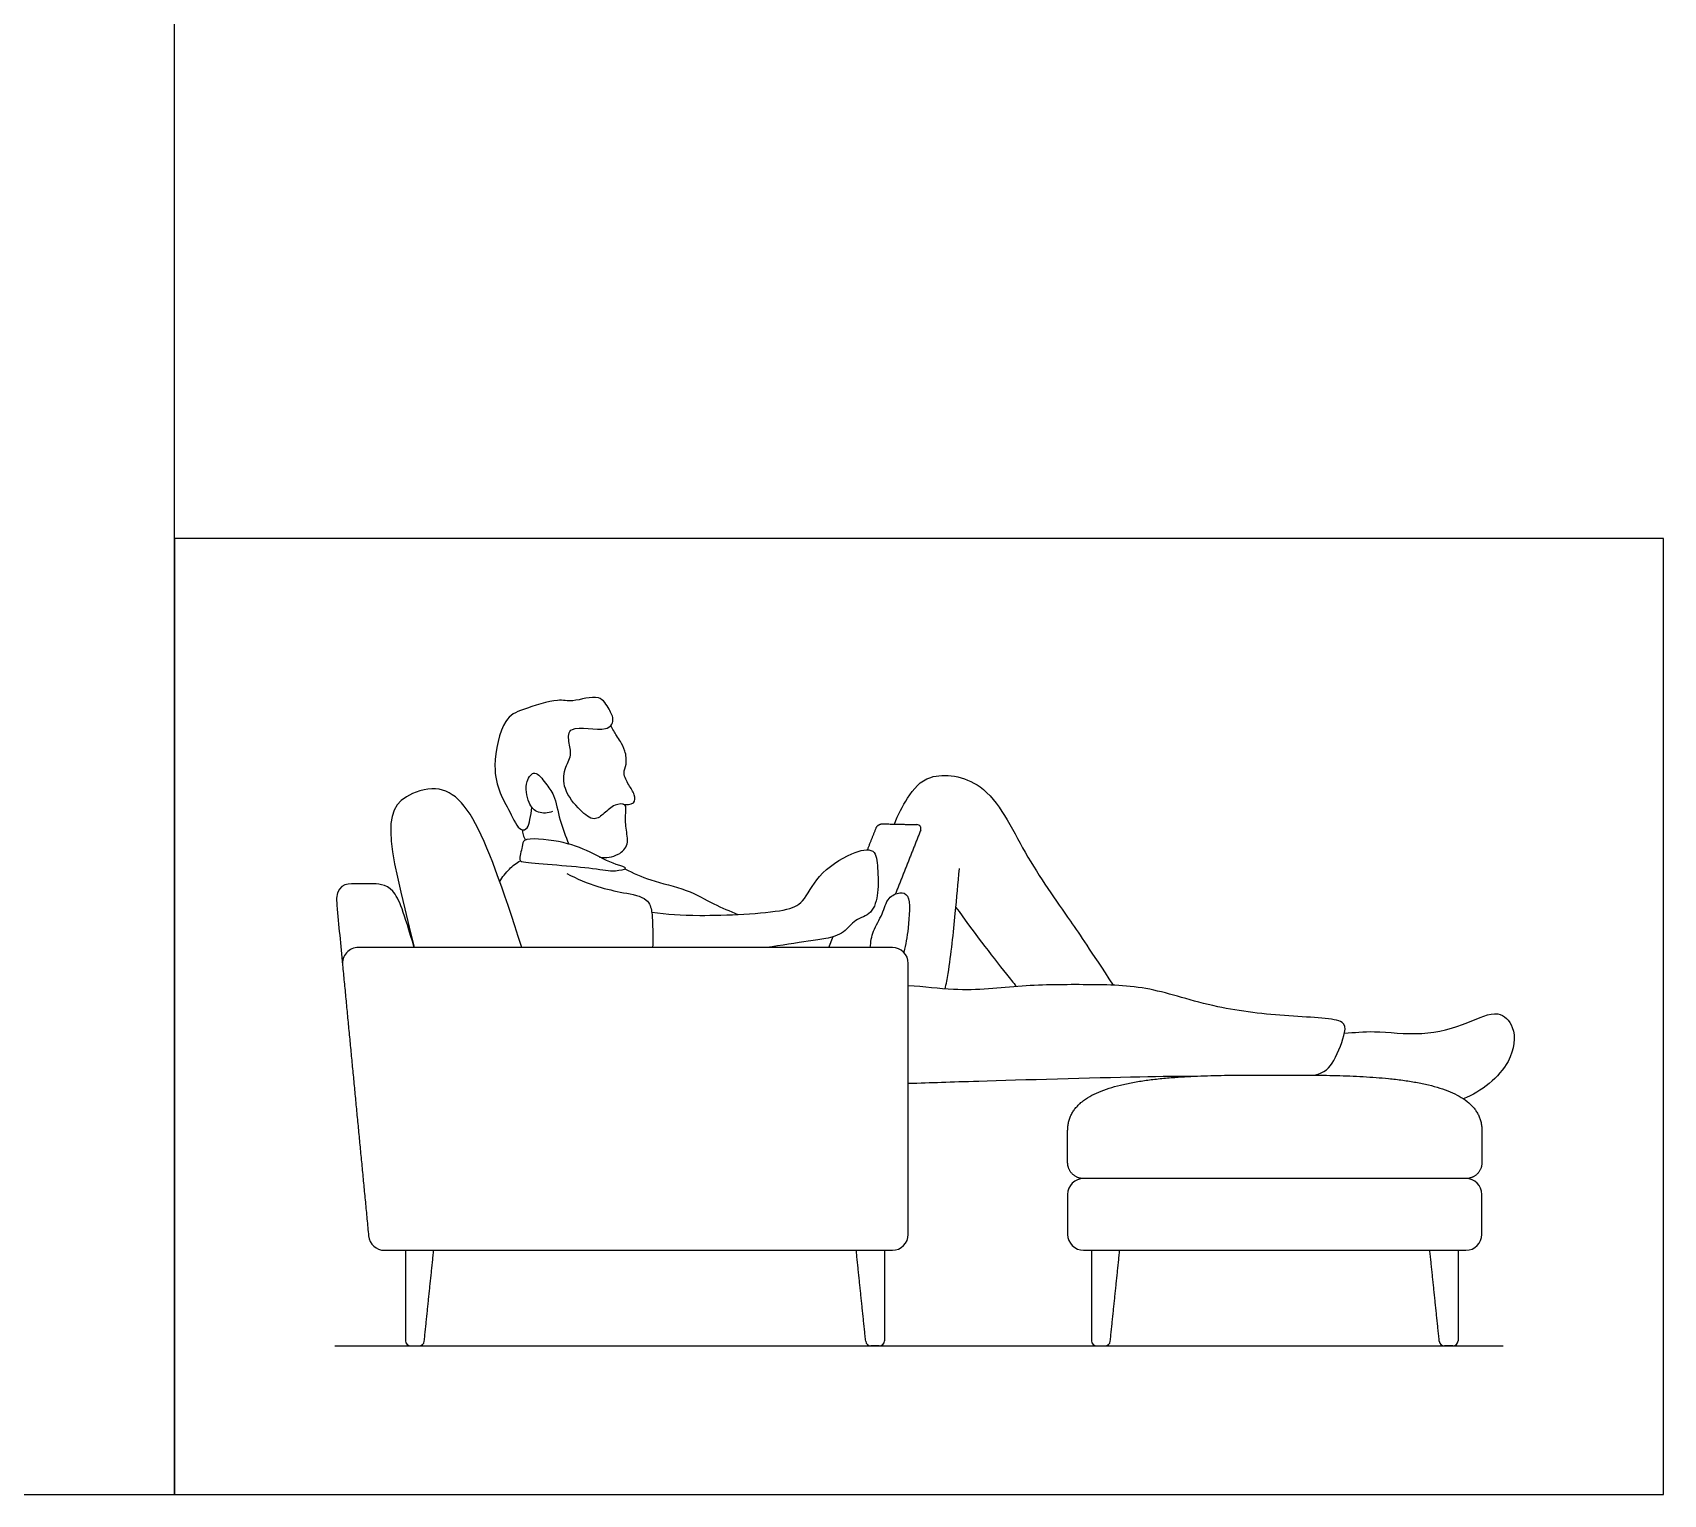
# Model space of a CAD drawing. Header units: millimetres. Extents: x 0.1 to 16.7, y -0.4 to 19.7.
# Drawn here: x 3.551 to 6.151, y 12.269 to 14.6 of the extents above; entities that cross this region are included whole.
import ezdxf

# ---------------------------------------------------------------- set-up
doc = ezdxf.new("R2010")
doc.units = ezdxf.units.MM
for name, color, linetype, true_color in [('AG-DIAGRAM', 7, 'Continuous', 0xfecc66), ('AG-FURNITURE', 7, 'Continuous', 0x66ccff), ('AG-PEOPLE', 7, 'Continuous', 0xfc6666), ('X-VPRT', 6, 'Continuous', 0xff00ff)]:
    doc.layers.add(name, color=color, linetype=linetype, true_color=true_color)

msp = doc.modelspace()

# ---------------------------------------------------------------- linework, layer by layer
at = {"layer": 'AG-DIAGRAM'}
msp.add_line((4.033, 12.506), (5.8958, 12.506), dxfattribs=at)
at = {"layer": 'AG-FURNITURE'}
for centre, radius, start, end in [((4.0707, 13.1156), 0.0254, 90, 185.5), ((4.922, 13.1156), 0.0254, 0, 90), ((5.2268, 12.7473), 0.0254, 90, 180), ((5.8364, 12.7473), 0.0254, 0, 90), ((4.1123, 12.6838), 0.0254, 185.5, 270), ((4.922, 12.6838), 0.0254, 270, 0), ((5.2268, 12.6838), 0.0254, 180, 270), ((5.8364, 12.6838), 0.0254, 270, 0), ((4.1541, 12.5142), 0.00824, 180, 270), ((4.1675, 12.5142), 0.00824, 270, 354.0571), ((4.8877, 12.5142), 0.00824, 185.9429, 270), ((4.9011, 12.5142), 0.00824, 270, 0), ((5.2477, 12.5142), 0.00824, 180, 270), ((5.2611, 12.5142), 0.00824, 270, 354.0571), ((5.8021, 12.5142), 0.00824, 185.9429, 270), ((5.8155, 12.5142), 0.00824, 270, 0)]:
    msp.add_arc(centre, radius, start, end, dxfattribs=at)
for points, knots in [([(4.3314, 13.141), (4.2688, 13.3333), (4.2396, 13.4121), (4.1689, 13.3907), (4.1013, 13.37), (4.1149, 13.3213), (4.1599, 13.141)], [-1.051115, -1.051115, -1.051115, -1.051115, 0.092872, 0.092872, 0.092872, 1.100489, 1.100489, 1.100489, 1.100489]), ([(4.1599, 13.141), (4.143, 13.1968), (4.1288, 13.2426), (4.0862, 13.2426), (4.0716, 13.2426), (4.033, 13.2426), (4.0363, 13.2083), (4.0394, 13.1765), (4.0424, 13.1448), (4.0455, 13.1131)], [0.0037478, 0.0037478, 0.0037478, 0.0037478, 0.1850645, 0.370129, 0.5551935, 0.740258, 0.740258, 0.740258, 0.9863857, 0.9863857, 0.9863857, 0.9863857])]:
    msp.add_open_spline(points, degree=3, knots=knots, dxfattribs=at)
for points in [[(4.922, 13.141), (4.4964, 13.141), (4.0707, 13.141)], [(4.0455, 13.1131), (4.0662, 12.8972), (4.087, 12.6813)], [(4.9474, 12.6838), (4.9474, 12.8997), (4.9474, 13.1156)], [(5.8364, 12.7727), (5.5316, 12.7727), (5.2268, 12.7727)], [(5.2014, 12.7473), (5.2014, 12.7155), (5.2014, 12.6838)], [(5.8618, 12.6838), (5.8618, 12.7155), (5.8618, 12.7473)], [(4.1123, 12.6584), (4.5172, 12.6584), (4.922, 12.6584)], [(4.1459, 12.6584), (4.1459, 12.5863), (4.1459, 12.5142)], [(4.1757, 12.5133), (4.1832, 12.5858), (4.1908, 12.6584)], [(4.8795, 12.5133), (4.8719, 12.5858), (4.8644, 12.6584)], [(4.9093, 12.6584), (4.9093, 12.5863), (4.9093, 12.5142)], [(5.2268, 12.6584), (5.5316, 12.6584), (5.8364, 12.6584)], [(5.2395, 12.6584), (5.2395, 12.5863), (5.2395, 12.5142)], [(5.2693, 12.5133), (5.2769, 12.5858), (5.2844, 12.6584)], [(5.7939, 12.5133), (5.7863, 12.5858), (5.7788, 12.6584)], [(5.8237, 12.6584), (5.8237, 12.5863), (5.8237, 12.5142)], [(4.1541, 12.506), (4.1608, 12.506), (4.1675, 12.506)], [(4.9011, 12.506), (4.8944, 12.506), (4.8877, 12.506)], [(5.2477, 12.506), (5.2544, 12.506), (5.2611, 12.506)], [(5.8155, 12.506), (5.8088, 12.506), (5.8021, 12.506)]]:
    msp.add_open_spline(points, degree=2, dxfattribs=at)
msp.add_rational_spline([(5.2014, 12.8491), (5.2014, 12.8321), (5.2014, 12.8151), (5.2014, 12.7981), (5.2014, 12.7832), (5.2119, 12.7727), (5.2268, 12.7727), (5.3284, 12.7727), (5.43, 12.7727), (5.5316, 12.7727), (5.6332, 12.7727), (5.7348, 12.7727), (5.8364, 12.7727), (5.8513, 12.7727), (5.8618, 12.7832), (5.8618, 12.7981), (5.8618, 12.8151), (5.8618, 12.8321), (5.8618, 12.8491), (5.8618, 12.9378), (5.684, 12.9378), (5.5316, 12.9378), (5.3792, 12.9378), (5.2014, 12.9378), (5.2014, 12.8491)], [1, 1, 1, 1, 0.804737854124, 0.804737854124, 1, 1, 1, 1, 1, 1, 1, 0.804737854124, 0.804737854124, 1, 1, 1, 1, 1, 1, 1, 1, 1, 1], degree=3, knots=[-5.054409, -5.054409, -5.054409, -5.054409, -4.886799, -4.886799, -4.886799, -4.7559, -4.7559, -4.7559, -3.7559, -3.7559, -3.7559, -2.7559, -2.7559, -2.7559, -2.625, -2.625, -2.625, -2.45739, -2.45739, -2.45739, -1.166667, -1.166667, -1.166667, 0.124057, 0.124057, 0.124057, 0.124057], dxfattribs=at)
at = {"layer": 'AG-PEOPLE'}
msp.add_line((4.8205, 13.141), (4.8274, 13.1584), dxfattribs=at)
msp.add_arc((4.9611, 13.3305), 0.00653, 338.3706, 88.8301, dxfattribs=at)
for points, knots in [([(4.4553, 13.2853), (4.465, 13.2836), (4.4858, 13.2866), (4.5029, 13.3055), (4.4964, 13.3316), (4.4963, 13.3535), (4.4989, 13.3717), (4.4778, 13.3693), (4.4632, 13.3552), (4.4462, 13.3413), (4.4226, 13.3602), (4.3965, 13.3924), (4.3977, 13.4257), (4.4122, 13.4471), (4.4054, 13.4685), (4.4052, 13.4989), (4.4669, 13.4821), (4.4798, 13.5037), (4.4702, 13.5211), (4.4561, 13.5471), (4.4108, 13.5307), (4.3891, 13.5391), (4.332, 13.5204), (4.3003, 13.5072), (4.2834, 13.4304), (4.2952, 13.3877), (4.3114, 13.3598), (4.3274, 13.3243), (4.3418, 13.3313), (4.3442, 13.3456), (4.3469, 13.3581), (4.3472, 13.3646)], [0, 0, 0, 0, 0.311943, 0.580767, 0.867905, 1.146165, 1.356788, 1.580412, 1.847867, 2.091166, 2.38335, 2.753834, 3.073057, 3.351484, 3.621534, 3.876759, 4.293254, 4.536136, 4.783846, 5.068603, 5.434745, 5.718236, 6.147971, 6.480947, 6.967938, 7.349589, 7.685166, 8.017326, 8.195974, 8.409392, 8.663727, 8.663727, 8.663727, 8.663727]), ([(4.4925, 13.3698), (4.4979, 13.3684), (4.5124, 13.3686), (4.5117, 13.386), (4.5016, 13.3998), (4.4916, 13.4189), (4.4991, 13.4332), (4.4969, 13.4546), (4.4885, 13.4694), (4.4822, 13.4788), (4.476, 13.4894), (4.4731, 13.4948)], [0, 0, 0, 0, 0.234301, 0.439304, 0.682731, 0.938031, 1.15977, 1.421278, 1.655622, 1.848686, 2.093641, 2.093641, 2.093641, 2.093641]), ([(4.3804, 13.358), (4.3733, 13.3552), (4.356, 13.3536), (4.34, 13.3713), (4.3354, 13.4051), (4.3525, 13.4265), (4.3699, 13.4011), (4.3843, 13.3847), (4.3911, 13.3426), (4.401, 13.3186), (4.4061, 13.306)], [0, 0, 0, 0, 0.27307, 0.53893, 0.870854, 1.115081, 1.392445, 1.670258, 2.034751, 2.399736, 2.399736, 2.399736, 2.399736]), ([(4.9255, 13.3378), (4.9307, 13.3525), (4.9478, 13.384), (4.9787, 13.4226), (5.0771, 13.4097), (5.1314, 13.2873), (5.2018, 13.1902), (5.2365, 13.1379), (5.274, 13.081)], [0.129229, 0.129229, 0.129229, 0.129229, 0.441378, 0.82748, 1.311526, 1.912455, 2.534837, 2.98084, 2.98084, 2.98084, 2.98084]), ([(4.3282, 13.2812), (4.3273, 13.2855), (4.333, 13.302), (4.3316, 13.317), (4.3953, 13.3117), (4.4388, 13.2947), (4.4769, 13.2733), (4.5046, 13.2675), (4.4752, 13.2614), (4.4474, 13.2685), (4.3401, 13.2762), (4.3288, 13.2781), (4.3282, 13.2812)], [0, 0, 0, 0, 0.261955, 0.448373, 0.870771, 1.28769, 1.675435, 1.905138, 2.138421, 2.484992, 3.076855, 3.261849, 3.261849, 3.261849, 3.261849]), ([(4.3319, 13.3286), (4.3322, 13.326), (4.3332, 13.3209), (4.3355, 13.315), (4.3369, 13.3122)], [0, 0, 0, 0, 0.160235, 0.3354703, 0.3354703, 0.3354703, 0.3354703]), ([(4.5384, 13.1972), (4.5638, 13.1944), (4.6099, 13.1899), (4.7479, 13.1964), (4.7809, 13.2118), (4.8024, 13.2588), (4.8532, 13.2917), (4.8958, 13.3023), (4.8987, 13.2653), (4.9004, 13.2295), (4.8912, 13.1937), (4.8616, 13.1865), (4.8459, 13.1635), (4.815, 13.1543), (4.7875, 13.1514), (4.7438, 13.1443), (4.7218, 13.141)], [0, 0, 0, 0, 0.501615, 1.163097, 1.496938, 1.891125, 2.345784, 2.676958, 2.980081, 3.338159, 3.667259, 3.964542, 4.260168, 4.572045, 4.879071, 5.347073, 5.347073, 5.347073, 5.347073]), ([(4.296, 13.2462), (4.3003, 13.2534), (4.3107, 13.2667), (4.3226, 13.2756), (4.3289, 13.2795)], [0, 0, 0, 0, 0.2865801, 0.5557803, 0.5557803, 0.5557803, 0.5557803]), ([(4.4029, 13.259), (4.4187, 13.2507), (4.4521, 13.237), (4.4914, 13.2286), (4.5329, 13.2215), (4.539, 13.1976), (4.5398, 13.1785), (4.5403, 13.1535), (4.5397, 13.141)], [0, 0, 0, 0, 0.419135, 0.792443, 1.145576, 1.403594, 1.657153, 2.008921, 2.008921, 2.008921, 2.008921]), ([(4.4955, 13.2664), (4.509, 13.2598), (4.5362, 13.2467), (4.5946, 13.2351), (4.6364, 13.2099), (4.6627, 13.1992), (4.6755, 13.1938)], [0, 0, 0, 0, 0.384947, 0.824163, 1.224329, 1.59466, 1.59466, 1.59466, 1.59466]), ([(5.0062, 13.075), (5.0079, 13.083), (5.0148, 13.1201), (5.0224, 13.1957), (5.0269, 13.243), (5.0288, 13.267)], [0.326054, 0.326054, 0.326054, 0.326054, 0.479191, 1.015188, 1.479859, 1.479859, 1.479859, 1.479859]), ([(4.8867, 13.141), (4.8875, 13.1498), (4.8901, 13.168), (4.907, 13.1936), (4.9134, 13.2212), (4.9335, 13.2297), (4.952, 13.2258), (4.9474, 13.1689), (4.9435, 13.1462), (4.94, 13.1335)], [0, 0, 0, 0, 0.295841, 0.613508, 0.912117, 1.162463, 1.368926, 1.776232, 2.136329, 2.136329, 2.136329, 2.136329]), ([(5.0233, 13.2051), (5.0492, 13.1688), (5.0861, 13.1205), (5.1148, 13.0851), (5.1199, 13.0788)], [0, 0, 0, 0, 0.6330541, 0.7742469, 0.7742469, 0.7742469, 0.7742469]), ([(5.5951, 12.9375), (5.6112, 12.9415), (5.6273, 12.958), (5.6446, 13.0042), (5.6439, 13.0289), (5.5585, 13.0295), (5.4271, 13.0452), (5.3303, 13.0806), (5.2349, 13.0821), (5.1258, 13.0817), (5.0382, 13.0694), (4.9723, 13.0787), (4.9474, 13.0799)], [2.868547, 2.868547, 2.868547, 2.868547, 3.216277, 3.613363, 3.846199, 4.339569, 4.820219, 5.394801, 5.985686, 6.568449, 7.179918, 7.536305, 7.536305, 7.536305, 7.536305]), ([(5.6426, 13.0043), (5.6585, 13.0057), (5.6908, 13.0093), (5.7671, 12.9988), (5.8371, 13.0182), (5.8869, 13.044), (5.9172, 13.014), (5.9116, 12.9527), (5.8612, 12.9105), (5.832, 12.9001)], [0, 0, 0, 0, 0.396226, 0.894283, 1.391311, 1.79514, 2.116964, 2.540185, 3.092327, 3.092327, 3.092327, 3.092327]), ([(4.9474, 12.9246), (4.9849, 12.9258), (5.0576, 12.9284), (5.2873, 12.9347), (5.3803, 12.9364), (5.4081, 12.9361)], [0, 0, 0, 0, 0.607446, 1.527074, 1.940133, 1.940133, 1.940133, 1.940133])]:
    msp.add_open_spline(points, degree=3, knots=knots, dxfattribs=at)
msp.add_rational_spline([(4.8961, 13.3315), (4.8988, 13.3383), (4.9062, 13.3382)], [1, 0.821445659196, 1], degree=2, dxfattribs=at)
for points in [[(4.9062, 13.3382), (4.9337, 13.3376), (4.9612, 13.337)], [(4.8823, 13.2968), (4.8892, 13.3142), (4.8961, 13.3315)], [(4.9671, 13.3281), (4.9469, 13.2772), (4.9267, 13.2262)]]:
    msp.add_open_spline(points, degree=2, dxfattribs=at)
at = {"layer": 'X-VPRT'}
for points in [[(0.1201, 14.7077), (0.1201, 12.2693), (3.7777, 12.2693), (3.7777, 14.7077)], [(3.7777, 13.7933), (3.7777, 12.2693), (6.1511, 12.2693), (6.1511, 13.7933)]]:
    msp.add_lwpolyline(points, close=True, dxfattribs=at)

doc.saveas('drawing.dxf')
